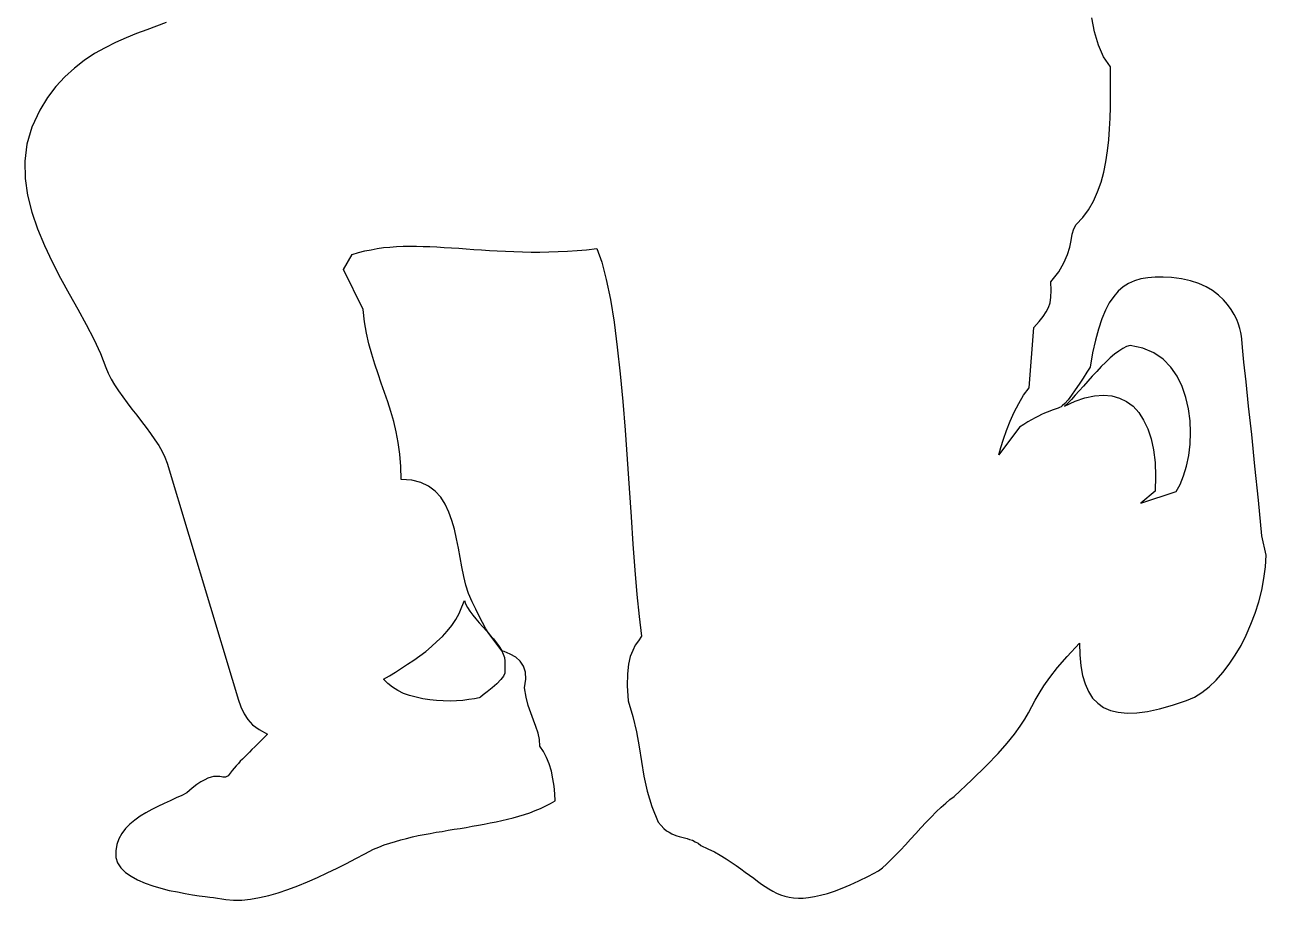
# Model space of a CAD drawing. Extents: x -728 to 148, y 2629 to 3904.
# Drawn here: x -585 to 148, y 2629 to 3146 of the extents above; entities that cross this region are included whole.
import ezdxf

# ---------------------------------------------------------------- set-up
doc = ezdxf.new("R2010")
doc.units = 0
doc.header["$LTSCALE"] = 1270
doc.header["$MEASUREMENT"] = 0
doc.layers.get('0').update_dxf_attribs({"linetype": 'CONTINUOUS'})

msp = doc.modelspace()

# ---------------------------------------------------------------- linework, layer by layer
at = {"linetype": 'CONTINUOUS'}
for p, q in [((-501.73, 3147.77), (-507.4, 3145.7)), ((46.76, 3142.25), (45.24, 3150.53)), ((-519.29, 3141.28), (-525.37, 3138.79)), ((-513.2, 3143.49), (-519.29, 3141.28)), ((-507.4, 3145.7), (-513.2, 3143.49)), ((49.11, 3134.36), (46.76, 3142.25)), ((-537.8, 3132.85), (-544.02, 3129.39)), ((-531.58, 3136.02), (-537.8, 3132.85)), ((-525.37, 3138.79), (-531.58, 3136.02)), ((52.15, 3127.46), (49.11, 3134.36)), ((-550.1, 3125.39), (-555.9, 3120.82)), ((-544.02, 3129.39), (-550.1, 3125.39)), ((56.16, 3121.65), (52.15, 3127.46)), ((-555.9, 3120.82), (-561.57, 3115.71)), ((56.16, 3115.99), (56.16, 3121.65)), ((-566.82, 3109.91), (-571.8, 3103.41)), ((-561.57, 3115.71), (-566.82, 3109.91)), ((56.16, 3110.18), (56.16, 3115.99)), ((56.16, 3103.96), (56.16, 3110.18)), ((-571.8, 3103.41), (-576.36, 3096.09)), ((56.16, 3097.75), (56.16, 3103.96)), ((-576.36, 3096.09), (-581.06, 3086)), ((56.02, 3091.25), (56.16, 3097.75)), ((55.61, 3084.89), (56.02, 3091.25)), ((-581.06, 3086), (-583.96, 3075.91)), ((55.19, 3078.4), (55.61, 3084.89)), ((-583.96, 3075.91), (-585.2, 3065.82)), ((54.5, 3071.9), (55.19, 3078.4)), ((-585.2, 3065.82), (-585.07, 3055.73)), ((53.53, 3065.54), (54.5, 3071.9)), ((50.63, 3053.38), (52.29, 3059.46)), ((52.29, 3059.46), (53.53, 3065.54)), ((-585.07, 3055.73), (-583.54, 3045.78)), ((48.56, 3047.72), (50.63, 3053.38)), ((-583.54, 3045.78), (-581.06, 3035.69)), ((46.21, 3042.33), (48.56, 3047.72)), ((39.85, 3032.65), (43.3, 3037.21)), ((43.3, 3037.21), (46.21, 3042.33)), ((-581.06, 3035.69), (-577.74, 3025.88)), ((35.98, 3028.51), (39.85, 3032.65)), ((-577.74, 3025.88), (-573.6, 3016.07)), ((32.94, 3019.11), (33.63, 3022.7)), ((33.63, 3022.7), (34.6, 3025.88)), ((34.6, 3025.88), (35.98, 3028.51)), ((-573.6, 3016.07), (-569.03, 3006.4)), ((-380.68, 3013.58), (-377.08, 3014.27)), ((-377.08, 3014.27), (-373.21, 3014.83)), ((-373.21, 3014.83), (-369.48, 3015.1)), ((-369.48, 3015.1), (-365.61, 3015.38)), ((-365.61, 3015.38), (-361.74, 3015.66)), ((-361.74, 3015.66), (-357.87, 3015.66)), ((-357.87, 3015.66), (-353.86, 3015.66)), ((-353.86, 3015.66), (-349.86, 3015.52)), ((-349.86, 3015.52), (-345.85, 3015.38)), ((-345.85, 3015.38), (-341.7, 3015.24)), ((-341.7, 3015.24), (-337.42, 3014.96)), ((-337.42, 3014.96), (-333.14, 3014.69)), ((-333.14, 3014.69), (-328.85, 3014.41)), ((-328.85, 3014.41), (-324.43, 3014.13)), ((-253.27, 3013.58), (-247.32, 3014.27)), ((-247.32, 3014.27), (-244.28, 3006.12)), ((30.73, 3010.68), (32.11, 3015.1)), ((32.11, 3015.1), (32.94, 3019.11)), ((-396.98, 3001.84), (-391.73, 3010.82)), ((-391.73, 3010.82), (-388.14, 3011.92)), ((-388.14, 3011.92), (-384.41, 3012.89)), ((-384.41, 3012.89), (-380.68, 3013.58)), ((-324.43, 3014.13), (-320.01, 3013.72)), ((-320.01, 3013.72), (-315.45, 3013.44)), ((-315.45, 3013.44), (-310.75, 3013.17)), ((-310.75, 3013.17), (-306.05, 3012.89)), ((-306.05, 3012.89), (-301.21, 3012.62)), ((-301.21, 3012.62), (-296.24, 3012.48)), ((-296.24, 3012.48), (-291.26, 3012.34)), ((-291.26, 3012.34), (-286.15, 3012.2)), ((-286.15, 3012.2), (-280.9, 3012.2)), ((-280.9, 3012.2), (-275.65, 3012.34)), ((-275.65, 3012.34), (-270.12, 3012.48)), ((-270.12, 3012.48), (-264.59, 3012.75)), ((-264.59, 3012.75), (-258.93, 3013.17)), ((-258.93, 3013.17), (-253.27, 3013.58)), ((28.66, 3005.84), (30.73, 3010.68)), ((-569.03, 3006.4), (-564.06, 2996.86)), ((-385.38, 2978.2), (-396.98, 3001.84)), ((-244.28, 3006.12), (-241.65, 2996.03)), ((21.05, 2994.65), (25.62, 3000.45)), ((25.62, 3000.45), (28.66, 3005.84)), ((-564.06, 2996.86), (-558.94, 2987.6)), ((-241.65, 2996.03), (-239.17, 2984.15)), ((21.2, 2989.53), (21.05, 2994.65)), ((66.93, 2993.68), (63.76, 2991.61)), ((70.39, 2995.2), (66.93, 2993.68)), ((74.12, 2996.31), (70.39, 2995.2)), ((78.27, 2997), (74.12, 2996.31)), ((82.55, 2997.27), (78.27, 2997)), ((87.25, 2997.41), (82.55, 2997.27)), ((92.22, 2997.14), (87.25, 2997.41)), ((98.17, 2996.45), (92.22, 2997.14)), ((103.56, 2995.2), (98.17, 2996.45)), ((108.39, 2993.68), (103.56, 2995.2)), ((112.82, 2991.61), (108.39, 2993.68)), ((-558.94, 2987.6), (-553.83, 2978.48)), ((20.64, 2982.21), (21.05, 2985.53)), ((21.05, 2985.53), (21.2, 2989.53)), ((58.09, 2985.94), (55.46, 2982.21)), ((60.72, 2989.12), (58.09, 2985.94)), ((63.76, 2991.61), (60.72, 2989.12)), ((116.55, 2989.4), (112.82, 2991.61)), ((120, 2986.77), (116.55, 2989.4)), ((122.9, 2984.01), (120, 2986.77)), ((-553.83, 2978.48), (-549, 2969.5)), ((-384.54, 2971.02), (-385.38, 2978.2)), ((-239.17, 2984.15), (-237.1, 2970.74)), ((18.29, 2976.82), (19.67, 2979.45)), ((19.67, 2979.45), (20.64, 2982.21)), ((53.26, 2977.79), (51.04, 2972.67)), ((55.46, 2982.21), (53.26, 2977.79)), ((125.39, 2981.25), (122.9, 2984.01)), ((127.47, 2978.2), (125.39, 2981.25)), ((129.26, 2975.3), (127.47, 2978.2)), ((-383.3, 2964.24), (-384.54, 2971.02)), ((-237.1, 2970.74), (-235.16, 2955.96)), ((10.97, 2967.56), (14.01, 2971.16)), ((14.01, 2971.16), (16.5, 2974.2)), ((16.5, 2974.2), (18.29, 2976.82)), ((51.04, 2972.67), (49.11, 2966.73)), ((130.78, 2972.4), (129.26, 2975.3)), ((131.89, 2969.63), (130.78, 2972.4)), ((-549, 2969.5), (-544.43, 2960.79)), ((-381.92, 2957.89), (-383.3, 2964.24)), ((8.07, 2931.91), (10.97, 2967.56)), ((49.11, 2966.73), (47.31, 2960.1)), ((132.72, 2967.01), (131.89, 2969.63)), ((133.27, 2964.66), (132.72, 2967.01)), ((133.68, 2962.59), (133.27, 2964.66)), ((-544.43, 2960.79), (-540.43, 2952.22)), ((-380.26, 2951.95), (-381.92, 2957.89)), ((-235.16, 2955.96), (-233.5, 2940.34)), ((47.31, 2960.1), (45.65, 2952.64)), ((65.69, 2956.37), (63.48, 2955.26)), ((67.77, 2956.92), (65.69, 2956.37)), ((75.23, 2955.4), (67.77, 2956.92)), ((133.82, 2960.79), (133.68, 2962.59)), ((134.24, 2955.81), (133.82, 2960.79)), ((135.07, 2947.25), (134.24, 2955.81)), ((-540.43, 2952.22), (-537.25, 2944.07)), ((-378.46, 2946), (-380.26, 2951.95)), ((45.65, 2952.64), (44.14, 2944.21)), ((56.02, 2949.73), (53.39, 2947.25)), ((58.65, 2951.95), (56.02, 2949.73)), ((61.13, 2953.74), (58.65, 2951.95)), ((63.48, 2955.26), (61.13, 2953.74)), ((81.72, 2952.64), (75.23, 2955.4)), ((87.25, 2948.91), (81.72, 2952.64)), ((91.81, 2944.21), (87.25, 2948.91)), ((-537.25, 2944.07), (-535.87, 2940.61)), ((-376.53, 2940.34), (-378.46, 2946)), ((42.2, 2941.17), (39.99, 2937.71)), ((44.14, 2944.21), (42.2, 2941.17)), ((48.14, 2941.72), (45.38, 2938.82)), ((50.77, 2944.62), (48.14, 2941.72)), ((53.39, 2947.25), (50.77, 2944.62)), ((95.54, 2938.82), (91.81, 2944.21)), ((136.31, 2935.5), (135.07, 2947.25)), ((-535.87, 2940.61), (-534.21, 2937.16)), ((-534.21, 2937.16), (-532.14, 2933.71)), ((-532.14, 2933.71), (-529.92, 2930.25)), ((-374.6, 2934.81), (-376.53, 2940.34)), ((-372.66, 2929.28), (-374.6, 2934.81)), ((-233.5, 2940.34), (-231.98, 2923.89)), ((37.64, 2934.26), (35.43, 2930.8)), ((39.99, 2937.71), (37.64, 2934.26)), ((42.75, 2935.91), (40.26, 2933.02)), ((45.38, 2938.82), (42.75, 2935.91)), ((98.58, 2932.87), (95.54, 2938.82)), ((137.83, 2921.13), (136.31, 2935.5)), ((-529.92, 2930.25), (-527.3, 2926.66)), ((-527.3, 2926.66), (-524.67, 2923.06)), ((-370.72, 2923.75), (-372.66, 2929.28)), ((1.99, 2922.79), (4.89, 2927.63)), ((4.89, 2927.63), (8.07, 2931.91)), ((33.21, 2927.63), (31.14, 2924.86)), ((35.29, 2927.63), (33.08, 2925.13)), ((35.43, 2930.8), (33.21, 2927.63)), ((37.78, 2930.25), (35.29, 2927.63)), ((40.26, 2933.02), (37.78, 2930.25)), ((41.1, 2926.1), (46.76, 2927.35)), ((46.76, 2927.35), (52.01, 2927.63)), ((52.01, 2927.63), (56.99, 2927.21)), ((56.99, 2927.21), (61.54, 2925.97)), ((100.8, 2926.38), (98.58, 2932.87)), ((102.31, 2919.61), (100.8, 2926.38)), ((-524.67, 2923.06), (-521.91, 2919.47)), ((-521.91, 2919.47), (-519.01, 2915.88)), ((-368.93, 2918.09), (-370.72, 2923.75)), ((-231.98, 2923.89), (-230.6, 2907.03)), ((-0.64, 2917.54), (1.99, 2922.79)), ((22.99, 2919.2), (21.74, 2918.78)), ((24.09, 2919.61), (22.99, 2919.2)), ((25.2, 2920.02), (24.09, 2919.61)), ((26.17, 2920.44), (25.2, 2920.02)), ((27, 2920.85), (26.17, 2920.44)), ((27.69, 2921.27), (27, 2920.85)), ((29.21, 2922.65), (27.69, 2921.27)), ((29.07, 2921.13), (35.29, 2924.03)), ((31.01, 2922.93), (29.07, 2921.13)), ((31.14, 2924.86), (29.21, 2922.65)), ((33.08, 2925.13), (31.01, 2922.93)), ((35.29, 2924.03), (41.1, 2926.1)), ((61.54, 2925.97), (65.69, 2923.89)), ((65.69, 2923.89), (69.56, 2921.13)), ((69.56, 2921.13), (72.88, 2917.4)), ((103.28, 2912.56), (102.31, 2919.61)), ((139.63, 2904.41), (137.83, 2921.13)), ((-519.01, 2915.88), (-516.25, 2912.15)), ((-516.25, 2912.15), (-513.48, 2908.55)), ((-367.27, 2912.15), (-368.93, 2918.09)), ((-365.89, 2906.07), (-367.27, 2912.15)), ((-5.2, 2906.89), (-3.13, 2912.28)), ((-3.13, 2912.28), (-0.64, 2917.54)), ((7.38, 2911.87), (5.03, 2910.35)), ((9.58, 2913.12), (7.38, 2911.87)), ((11.66, 2914.36), (9.58, 2913.12)), ((13.59, 2915.32), (11.66, 2914.36)), ((15.39, 2916.16), (13.59, 2915.32)), ((17.19, 2916.98), (15.39, 2916.16)), ((18.85, 2917.67), (17.19, 2916.98)), ((20.36, 2918.23), (18.85, 2917.67)), ((21.74, 2918.78), (20.36, 2918.23)), ((72.88, 2917.4), (75.78, 2912.97)), ((75.78, 2912.97), (78.27, 2907.86)), ((103.56, 2905.65), (103.28, 2912.56)), ((-513.48, 2908.55), (-510.86, 2904.96)), ((-510.86, 2904.96), (-508.36, 2901.37)), ((-364.64, 2899.71), (-365.89, 2906.07)), ((-230.6, 2907.03), (-229.36, 2889.9)), ((2.54, 2908.69), (-9.76, 2892.52)), ((-7, 2901.65), (-5.2, 2906.89)), ((5.03, 2910.35), (2.54, 2908.69)), ((78.27, 2907.86), (80.2, 2901.92)), ((103.28, 2898.74), (103.56, 2905.65)), ((141.56, 2885.75), (139.63, 2904.41)), ((-508.36, 2901.37), (-506.02, 2897.91)), ((-506.02, 2897.91), (-504.08, 2894.46)), ((-363.67, 2892.8), (-364.64, 2899.71)), ((-8.52, 2896.8), (-7, 2901.65)), ((80.2, 2901.92), (81.59, 2895.29)), ((102.45, 2891.97), (103.28, 2898.74)), ((-504.08, 2894.46), (-502.43, 2891)), ((-502.43, 2891), (-501.18, 2887.55)), ((-363.13, 2885.61), (-363.67, 2892.8)), ((-229.36, 2889.9), (-228.25, 2872.76)), ((-9.76, 2892.52), (-8.52, 2896.8)), ((81.59, 2895.29), (82.55, 2887.96)), ((101.21, 2885.75), (102.45, 2891.97)), ((-501.18, 2887.55), (-462.63, 2759.85)), ((-362.85, 2877.87), (-363.13, 2885.61)), ((82.55, 2887.96), (82.83, 2879.81)), ((99.41, 2880.09), (101.21, 2885.75)), ((143.64, 2865.71), (141.56, 2885.75)), ((-356.63, 2877.46), (-362.85, 2877.87)), ((-351.24, 2876.08), (-356.63, 2877.46)), ((-346.68, 2873.86), (-351.24, 2876.08)), ((82.83, 2879.81), (82.55, 2870.97)), ((94.99, 2870.69), (97.34, 2874.97)), ((97.34, 2874.97), (99.41, 2880.09)), ((-342.81, 2870.97), (-346.68, 2873.86)), ((-339.49, 2867.37), (-342.81, 2870.97)), ((-228.25, 2872.76), (-227.01, 2855.9)), ((82.55, 2870.97), (74.12, 2863.92)), ((74.12, 2863.92), (94.99, 2870.69)), ((-336.87, 2863.23), (-339.49, 2867.37)), ((-334.65, 2858.66), (-336.87, 2863.23)), ((145.71, 2844.57), (143.64, 2865.71)), ((-332.86, 2853.69), (-334.65, 2858.66)), ((-331.34, 2848.44), (-332.86, 2853.69)), ((-227.01, 2855.9), (-225.9, 2839.73)), ((-330.1, 2842.91), (-331.34, 2848.44)), ((-328.99, 2837.38), (-330.1, 2842.91)), ((-225.9, 2839.73), (-224.79, 2824.25)), ((148.19, 2833.24), (145.71, 2844.57)), ((-328.02, 2831.72), (-328.99, 2837.38)), ((-326.92, 2826.19), (-328.02, 2831.72)), ((147.78, 2826.33), (148.19, 2833.24)), ((-325.81, 2820.66), (-326.92, 2826.19)), ((-224.79, 2824.25), (-223.55, 2809.88)), ((146.81, 2819.42), (147.78, 2826.33)), ((-324.57, 2815.41), (-325.81, 2820.66)), ((145.57, 2812.51), (146.81, 2819.42)), ((-323.05, 2810.58), (-324.57, 2815.41)), ((-320.83, 2805.6), (-323.05, 2810.58)), ((-223.55, 2809.88), (-222.31, 2796.89)), ((143.77, 2805.6), (145.57, 2812.51)), ((-328.57, 2798.69), (-326.92, 2802.56)), ((-326.92, 2802.56), (-325.53, 2806.43)), ((-325.53, 2806.43), (-324.84, 2804.35)), ((-324.84, 2804.35), (-323.74, 2802.28)), ((-323.74, 2802.28), (-322.22, 2800.07)), ((-318.76, 2801.18), (-320.83, 2805.6)), ((141.7, 2798.96), (143.77, 2805.6)), ((-333, 2791.64), (-330.65, 2795.1)), ((-330.65, 2795.1), (-328.57, 2798.69)), ((-322.22, 2800.07), (-320.56, 2797.72)), ((-320.56, 2797.72), (-318.76, 2795.51)), ((-316.83, 2797.17), (-318.76, 2801.18)), ((-318.76, 2795.51), (-316.69, 2793.16)), ((-314.75, 2793.44), (-316.83, 2797.17)), ((-222.31, 2796.89), (-220.93, 2785.42)), ((139.21, 2792.33), (141.7, 2798.96)), ((-338.53, 2785.14), (-335.62, 2788.33)), ((-335.62, 2788.33), (-333, 2791.64)), ((-316.69, 2793.16), (-314.62, 2790.81)), ((-312.82, 2789.71), (-314.75, 2793.44)), ((-314.62, 2790.81), (-312.54, 2788.46)), ((-311.16, 2786.94), (-312.82, 2789.71)), ((-312.54, 2788.46), (-310.47, 2786.11)), ((-303.42, 2776.71), (-311.16, 2786.94)), ((136.45, 2785.98), (139.21, 2792.33)), ((-344.88, 2779.2), (-341.7, 2782.1)), ((-341.7, 2782.1), (-338.53, 2785.14)), ((-310.47, 2786.11), (-308.4, 2783.76)), ((-308.4, 2783.76), (-306.6, 2781.41)), ((-306.6, 2781.41), (-304.94, 2779.2)), ((-224.52, 2780.03), (-226.04, 2776.86)), ((-222.72, 2782.66), (-224.52, 2780.03)), ((-220.93, 2785.42), (-222.72, 2782.66)), ((30.59, 2773.4), (37.91, 2781.28)), ((37.91, 2781.28), (38.06, 2774.23)), ((129.95, 2774.09), (133.41, 2779.9)), ((133.41, 2779.9), (136.45, 2785.98)), ((-355.39, 2771.19), (-351.79, 2773.67)), ((-351.79, 2773.67), (-348.34, 2776.3)), ((-348.34, 2776.3), (-344.88, 2779.2)), ((-304.94, 2779.2), (-303.56, 2776.99)), ((-303.56, 2776.99), (-302.59, 2774.78)), ((-302.04, 2776.3), (-303.42, 2776.71)), ((-302.59, 2774.78), (-301.9, 2772.71)), ((-298.45, 2774.78), (-302.04, 2776.3)), ((-301.9, 2772.71), (-301.63, 2770.63)), ((-295.13, 2772.98), (-298.45, 2774.78)), ((-292.5, 2770.63), (-295.13, 2772.98)), ((-227.56, 2773.26), (-228.52, 2768.7)), ((-226.04, 2776.86), (-227.56, 2773.26)), ((24.93, 2766.77), (30.59, 2773.4)), ((38.06, 2774.23), (38.75, 2767.87)), ((126.36, 2768.84), (129.95, 2774.09)), ((-366.3, 2764.14), (-362.71, 2766.35)), ((-362.71, 2766.35), (-359.12, 2768.7)), ((-359.12, 2768.7), (-355.39, 2771.19)), ((-301.63, 2770.63), (-301.63, 2763.45)), ((-290.57, 2767.59), (-292.5, 2770.63)), ((-289.47, 2764.14), (-290.57, 2767.59)), ((-228.52, 2768.7), (-229.22, 2763.04)), ((20.36, 2760.96), (24.93, 2766.77)), ((38.75, 2767.87), (39.71, 2762.07)), ((122.63, 2763.86), (126.36, 2768.84)), ((-462.63, 2759.85), (-460.69, 2753.5)), ((-373.21, 2759.85), (-369.76, 2761.93)), ((-370.72, 2757.37), (-373.21, 2759.85)), ((-369.76, 2761.93), (-366.3, 2764.14)), ((-303.98, 2759.72), (-306.32, 2757.23)), ((-302.32, 2761.79), (-303.98, 2759.72)), ((-301.63, 2763.45), (-302.32, 2761.79)), ((-290.02, 2754.74), (-289.19, 2759.85)), ((-289.19, 2759.85), (-289.47, 2764.14)), ((-229.22, 2763.04), (-229.36, 2755.99)), ((16.77, 2755.99), (20.36, 2760.96)), ((39.71, 2762.07), (41.23, 2757.09)), ((114.47, 2755.43), (118.62, 2759.3)), ((118.62, 2759.3), (122.63, 2763.86)), ((-460.69, 2753.5), (-459.17, 2748.11)), ((-367.96, 2755.16), (-370.72, 2757.37)), ((-364.78, 2753.22), (-367.96, 2755.16)), ((-361.47, 2751.56), (-364.78, 2753.22)), ((-357.87, 2750.32), (-361.47, 2751.56)), ((-354, 2749.22), (-357.87, 2750.32)), ((-314.34, 2750.73), (-316, 2749.35)), ((-311.99, 2752.53), (-314.34, 2750.73)), ((-309.09, 2754.88), (-311.99, 2752.53)), ((-306.32, 2757.23), (-309.09, 2754.88)), ((-289.06, 2749.22), (-290.02, 2754.74)), ((-229.36, 2755.99), (-228.8, 2747.14)), ((11.66, 2747.56), (14.01, 2751.56)), ((14.01, 2751.56), (16.77, 2755.99)), ((41.23, 2757.09), (43.3, 2752.67)), ((43.3, 2752.67), (45.65, 2748.8)), ((105.77, 2749.35), (110.19, 2752.12)), ((110.19, 2752.12), (114.47, 2755.43)), ((-459.17, 2748.11), (-457.51, 2743.55)), ((-457.51, 2743.55), (-455.71, 2739.54)), ((-350, 2748.38), (-354, 2749.22)), ((-345.99, 2747.69), (-350, 2748.38)), ((-341.98, 2747.28), (-345.99, 2747.69)), ((-337.97, 2747.14), (-341.98, 2747.28)), ((-333.96, 2747), (-337.97, 2747.14)), ((-330.1, 2747.14), (-333.96, 2747)), ((-326.36, 2747.42), (-330.1, 2747.14)), ((-322.91, 2747.83), (-326.36, 2747.42)), ((-319.59, 2748.38), (-322.91, 2747.83)), ((-316.69, 2748.94), (-319.59, 2748.38)), ((-316, 2749.35), (-316.69, 2748.94)), ((-287.81, 2744.38), (-289.06, 2749.22)), ((-286.29, 2739.95), (-287.81, 2744.38)), ((-228.8, 2747.14), (-225.9, 2737.88)), ((7.79, 2740.09), (9.73, 2743.83)), ((9.73, 2743.83), (11.66, 2747.56)), ((45.65, 2748.8), (48.69, 2745.76)), ((48.69, 2745.76), (52.15, 2743.27)), ((52.15, 2743.27), (56.16, 2741.48)), ((85.18, 2742.44), (92.78, 2744.52)), ((92.78, 2744.52), (101.21, 2747.42)), ((101.21, 2747.42), (105.77, 2749.35)), ((-455.71, 2739.54), (-453.5, 2736.09)), ((-453.5, 2736.09), (-450.6, 2733.05)), ((-284.77, 2735.81), (-286.29, 2739.95)), ((-283.25, 2731.94), (-284.77, 2735.81)), ((-225.9, 2737.88), (-223.83, 2728.9)), ((2.81, 2732.08), (5.58, 2736.22)), ((5.58, 2736.22), (7.79, 2740.09)), ((56.16, 2741.48), (60.72, 2740.37)), ((60.72, 2740.37), (65.97, 2739.82)), ((65.97, 2739.82), (71.77, 2739.95)), ((71.77, 2739.95), (78.13, 2740.92)), ((78.13, 2740.92), (85.18, 2742.44)), ((-450.6, 2733.05), (-446.73, 2730.28)), ((-446.73, 2730.28), (-441.76, 2727.52)), ((-282.01, 2728.07), (-283.25, 2731.94)), ((-223.83, 2728.9), (-222.31, 2720.05)), ((-0.5, 2727.52), (2.81, 2732.08)), ((-447.7, 2721.58), (-449.36, 2719.92)), ((-445.77, 2723.51), (-447.7, 2721.58)), ((-443.83, 2725.44), (-445.77, 2723.51)), ((-441.76, 2727.52), (-443.83, 2725.44)), ((-281.18, 2724.34), (-282.01, 2728.07)), ((-280.9, 2720.33), (-281.18, 2724.34)), ((-10.17, 2716.05), (-4.78, 2722.13)), ((-4.78, 2722.13), (-0.5, 2727.52)), ((-455.3, 2714.11), (-456.55, 2712.73)), ((-453.92, 2715.49), (-455.3, 2714.11)), ((-452.54, 2716.88), (-453.92, 2715.49)), ((-451.01, 2718.4), (-452.54, 2716.88)), ((-449.36, 2719.92), (-451.01, 2718.4)), ((-278.83, 2717.29), (-280.9, 2720.33)), ((-277.03, 2713.7), (-278.83, 2717.29)), ((-275.51, 2709.83), (-277.03, 2713.7)), ((-222.31, 2720.05), (-220.93, 2711.35)), ((-17.09, 2708.86), (-10.17, 2716.05)), ((-461.52, 2707.34), (-462.63, 2705.96)), ((-460.28, 2708.72), (-461.52, 2707.34)), ((-459.03, 2710.1), (-460.28, 2708.72)), ((-457.93, 2711.49), (-459.03, 2710.1)), ((-456.55, 2712.73), (-457.93, 2711.49)), ((-274.13, 2705.54), (-275.51, 2709.83)), ((-220.93, 2711.35), (-219.4, 2702.64)), ((-25.65, 2700.43), (-17.09, 2708.86)), ((-481.14, 2699.32), (-483.63, 2697.67)), ((-478.93, 2700.57), (-481.14, 2699.32)), ((-476.99, 2701.4), (-478.93, 2700.57)), ((-475.2, 2701.95), (-476.99, 2701.4)), ((-473.68, 2702.37), (-475.2, 2701.95)), ((-472.3, 2702.5), (-473.68, 2702.37)), ((-471.06, 2702.5), (-472.3, 2702.5)), ((-469.95, 2702.37), (-471.06, 2702.5)), ((-468.98, 2702.23), (-469.95, 2702.37)), ((-468.15, 2702.09), (-468.98, 2702.23)), ((-467.32, 2701.95), (-468.15, 2702.09)), ((-466.63, 2702.09), (-467.32, 2701.95)), ((-465.8, 2702.37), (-466.63, 2702.09)), ((-465.11, 2702.78), (-465.8, 2702.37)), ((-463.87, 2704.44), (-465.11, 2702.78)), ((-462.63, 2705.96), (-463.87, 2704.44)), ((-273.17, 2701.12), (-274.13, 2705.54)), ((-272.47, 2696.7), (-273.17, 2701.12)), ((-219.4, 2702.64), (-217.47, 2693.8)), ((-36.15, 2690.62), (-25.65, 2700.43)), ((-489.43, 2692.83), (-492.47, 2691.31)), ((-486.39, 2695.46), (-489.43, 2692.83)), ((-483.63, 2697.67), (-486.39, 2695.46)), ((-272.06, 2692.28), (-272.47, 2696.7)), ((-271.92, 2688.13), (-272.06, 2692.28)), ((-217.47, 2693.8), (-214.71, 2684.81)), ((-506.57, 2684.81), (-510.16, 2683.02)), ((-502.84, 2686.47), (-506.57, 2684.81)), ((-499.39, 2688.13), (-502.84, 2686.47)), ((-495.79, 2689.79), (-499.39, 2688.13)), ((-492.47, 2691.31), (-495.79, 2689.79)), ((-280.63, 2683.57), (-277.72, 2684.95)), ((-277.72, 2684.95), (-274.68, 2686.47)), ((-274.68, 2686.47), (-271.92, 2688.13)), ((-214.71, 2684.81), (-210.97, 2675.56)), ((-46.8, 2681.5), (-43.89, 2684.26)), ((-43.89, 2684.26), (-41.13, 2686.75)), ((-41.13, 2686.75), (-38.65, 2688.82)), ((-38.65, 2688.82), (-36.15, 2690.62)), ((-517.07, 2679.01), (-520.25, 2676.66)), ((-513.62, 2681.08), (-517.07, 2679.01)), ((-510.16, 2683.02), (-513.62, 2681.08)), ((-303.42, 2676.38), (-299.97, 2677.21)), ((-299.97, 2677.21), (-296.65, 2678.04)), ((-296.65, 2678.04), (-293.33, 2679.01)), ((-293.33, 2679.01), (-290.02, 2679.98)), ((-290.02, 2679.98), (-286.84, 2681.08)), ((-286.84, 2681.08), (-283.67, 2682.33)), ((-283.67, 2682.33), (-280.63, 2683.57)), ((-52.74, 2675.42), (-49.7, 2678.46)), ((-49.7, 2678.46), (-46.8, 2681.5)), ((-525.64, 2671.68), (-527.85, 2668.78)), ((-523.15, 2674.31), (-525.64, 2671.68)), ((-520.25, 2676.66), (-523.15, 2674.31)), ((-342.26, 2669.48), (-338.66, 2670.03)), ((-338.66, 2670.03), (-335.07, 2670.72)), ((-335.07, 2670.72), (-331.48, 2671.27)), ((-331.48, 2671.27), (-328.02, 2671.82)), ((-328.02, 2671.82), (-324.43, 2672.38)), ((-324.43, 2672.38), (-320.83, 2673.07)), ((-320.83, 2673.07), (-317.24, 2673.62)), ((-317.24, 2673.62), (-313.79, 2674.31)), ((-313.79, 2674.31), (-310.33, 2675)), ((-310.33, 2675), (-306.74, 2675.69)), ((-306.74, 2675.69), (-303.42, 2676.38)), ((-210.97, 2675.56), (-209.32, 2673.48)), ((-209.32, 2673.48), (-207.66, 2671.82)), ((-207.66, 2671.82), (-206.14, 2670.44)), ((-206.14, 2670.44), (-204.62, 2669.48)), ((-58.82, 2668.78), (-55.78, 2672.1)), ((-55.78, 2672.1), (-52.74, 2675.42)), ((-530.76, 2662.29), (-531.45, 2658.56)), ((-529.65, 2665.6), (-530.76, 2662.29)), ((-527.85, 2668.78), (-529.65, 2665.6)), ((-372.94, 2662.01), (-369.62, 2663.12)), ((-369.62, 2663.12), (-366.3, 2664.09)), ((-366.3, 2664.09), (-362.98, 2665.05)), ((-362.98, 2665.05), (-359.67, 2665.88)), ((-359.67, 2665.88), (-356.21, 2666.71)), ((-356.21, 2666.71), (-352.76, 2667.54)), ((-352.76, 2667.54), (-349.31, 2668.23)), ((-349.31, 2668.23), (-345.71, 2668.78)), ((-345.71, 2668.78), (-342.26, 2669.48)), ((-204.62, 2669.48), (-202.96, 2668.51)), ((-202.96, 2668.51), (-201.58, 2667.95)), ((-201.58, 2667.95), (-200.06, 2667.4)), ((-200.06, 2667.4), (-198.54, 2666.99)), ((-198.54, 2666.99), (-197.02, 2666.57)), ((-197.02, 2666.57), (-195.5, 2666.16)), ((-195.5, 2666.16), (-193.98, 2665.74)), ((-193.98, 2665.74), (-192.46, 2665.33)), ((-192.46, 2665.33), (-190.8, 2664.78)), ((-190.8, 2664.78), (-189.14, 2663.95)), ((-189.14, 2663.95), (-187.48, 2662.98)), ((-187.48, 2662.98), (-185.82, 2661.74)), ((-64.9, 2662.15), (-61.86, 2665.47)), ((-61.86, 2665.47), (-58.82, 2668.78)), ((-531.45, 2658.56), (-531.45, 2654.55)), ((-389.66, 2654), (-384.27, 2656.76)), ((-384.27, 2656.76), (-379.15, 2659.52)), ((-379.15, 2659.52), (-376.11, 2660.77)), ((-376.11, 2660.77), (-372.94, 2662.01)), ((-185.82, 2661.74), (-181.68, 2659.8)), ((-181.68, 2659.8), (-177.81, 2657.86)), ((-177.81, 2657.86), (-174.35, 2655.93)), ((-174.35, 2655.93), (-170.9, 2653.86)), ((-73.47, 2653.17), (-70.71, 2655.93)), ((-70.71, 2655.93), (-67.8, 2658.97)), ((-67.8, 2658.97), (-64.9, 2662.15)), ((-531.45, 2654.55), (-530.48, 2651.37)), ((-530.48, 2651.37), (-528.54, 2648.47)), ((-528.54, 2648.47), (-525.78, 2645.84)), ((-406.52, 2645.57), (-400.71, 2648.33)), ((-400.71, 2648.33), (-395.19, 2651.09)), ((-395.19, 2651.09), (-389.66, 2654)), ((-170.9, 2653.86), (-167.86, 2651.92)), ((-167.86, 2651.92), (-164.96, 2649.85)), ((-164.96, 2649.85), (-162.19, 2647.92)), ((-162.19, 2647.92), (-159.57, 2645.98)), ((-80.8, 2646.67), (-78.58, 2648.47)), ((-78.58, 2648.47), (-76.1, 2650.68)), ((-76.1, 2650.68), (-73.47, 2653.17)), ((-525.78, 2645.84), (-522.46, 2643.49)), ((-522.46, 2643.49), (-518.59, 2641.42)), ((-518.59, 2641.42), (-514.17, 2639.49)), ((-423.93, 2637.83), (-418.13, 2640.31)), ((-418.13, 2640.31), (-412.32, 2642.8)), ((-412.32, 2642.8), (-406.52, 2645.57)), ((-159.57, 2645.98), (-157.08, 2644.19)), ((-157.08, 2644.19), (-154.59, 2642.39)), ((-154.59, 2642.39), (-152.24, 2640.59)), ((-152.24, 2640.59), (-150.03, 2638.93)), ((-97.51, 2638.52), (-92.4, 2640.87)), ((-92.4, 2640.87), (-86.74, 2643.63)), ((-86.74, 2643.63), (-80.8, 2646.67)), ((-514.17, 2639.49), (-509.61, 2637.83)), ((-509.61, 2637.83), (-504.77, 2636.45)), ((-504.77, 2636.45), (-499.93, 2635.2)), ((-499.93, 2635.2), (-495.1, 2634.23)), ((-495.1, 2634.23), (-490.4, 2633.27)), ((-490.4, 2633.27), (-486.12, 2632.57)), ((-441.07, 2632.16), (-435.54, 2633.82)), ((-435.54, 2633.82), (-429.73, 2635.76)), ((-429.73, 2635.76), (-423.93, 2637.83)), ((-150.03, 2638.93), (-147.82, 2637.41)), ((-147.82, 2637.41), (-145.61, 2636.03)), ((-145.61, 2636.03), (-143.26, 2634.65)), ((-143.26, 2634.65), (-141.05, 2633.54)), ((-141.05, 2633.54), (-138.7, 2632.57)), ((-115.07, 2632.3), (-111.06, 2633.41)), ((-111.06, 2633.41), (-106.91, 2634.79)), ((-106.91, 2634.79), (-102.35, 2636.45)), ((-102.35, 2636.45), (-97.51, 2638.52)), ((-486.12, 2632.57), (-482.11, 2632.02)), ((-482.11, 2632.02), (-478.65, 2631.61)), ((-478.65, 2631.61), (-475.89, 2631.19)), ((-475.89, 2631.19), (-473.82, 2630.92)), ((-473.82, 2630.92), (-466.49, 2629.81)), ((-466.49, 2629.81), (-461.93, 2629.4)), ((-461.93, 2629.4), (-456.96, 2629.4)), ((-456.96, 2629.4), (-451.85, 2629.95)), ((-451.85, 2629.95), (-446.59, 2630.92)), ((-446.59, 2630.92), (-441.07, 2632.16)), ((-138.7, 2632.57), (-136.21, 2631.75)), ((-136.21, 2631.75), (-133.72, 2631.19)), ((-133.72, 2631.19), (-131.1, 2630.78)), ((-131.1, 2630.78), (-128.2, 2630.64)), ((-128.2, 2630.64), (-125.29, 2630.64)), ((-125.29, 2630.64), (-122.11, 2630.92)), ((-122.11, 2630.92), (-118.66, 2631.47)), ((-118.66, 2631.47), (-115.07, 2632.3))]:
    msp.add_line(p, q, dxfattribs=at)

doc.saveas('drawing.dxf')
